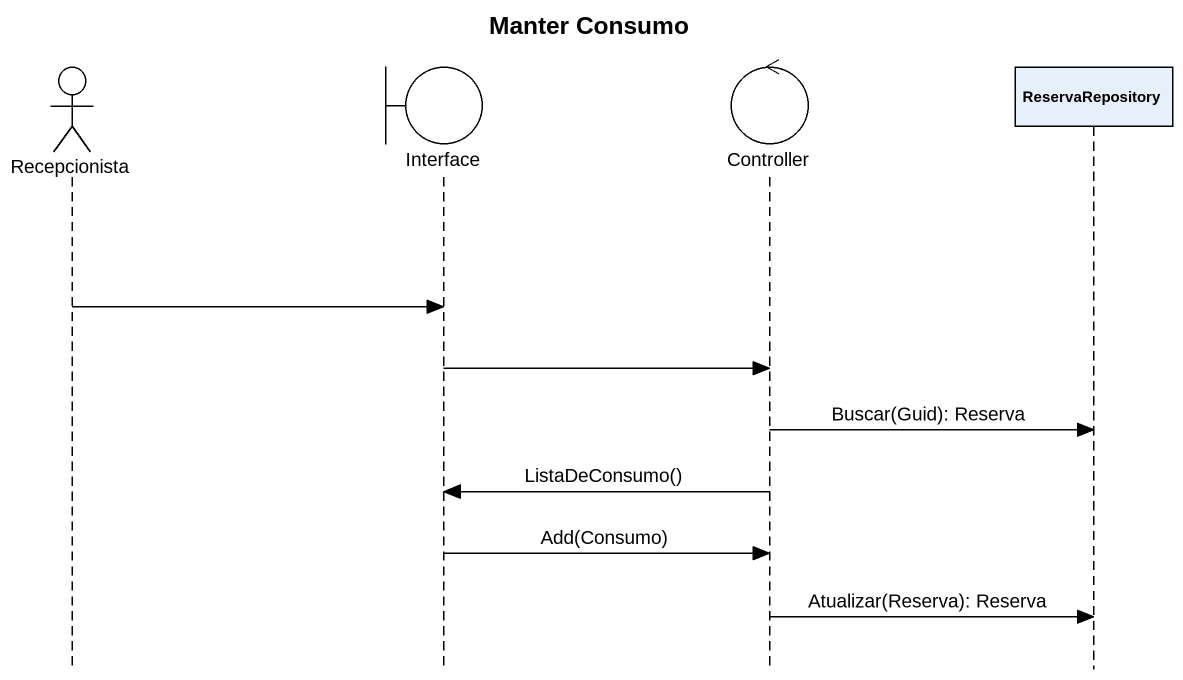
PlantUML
@startuml
title Manter Consumo
hide footbox
actor Recepcionista
boundary "Interface" as Interface_
control Controller
participant ReservaRepository

Recepcionista -> Interface_
Interface_ -> Controller
Controller -> ReservaRepository : Buscar(Guid): Reserva
Controller -> Interface_ : ListaDeConsumo()
Interface_ -> Controller : Add(Consumo)
Controller -> ReservaRepository : Atualizar(Reserva): Reserva
@enduml
